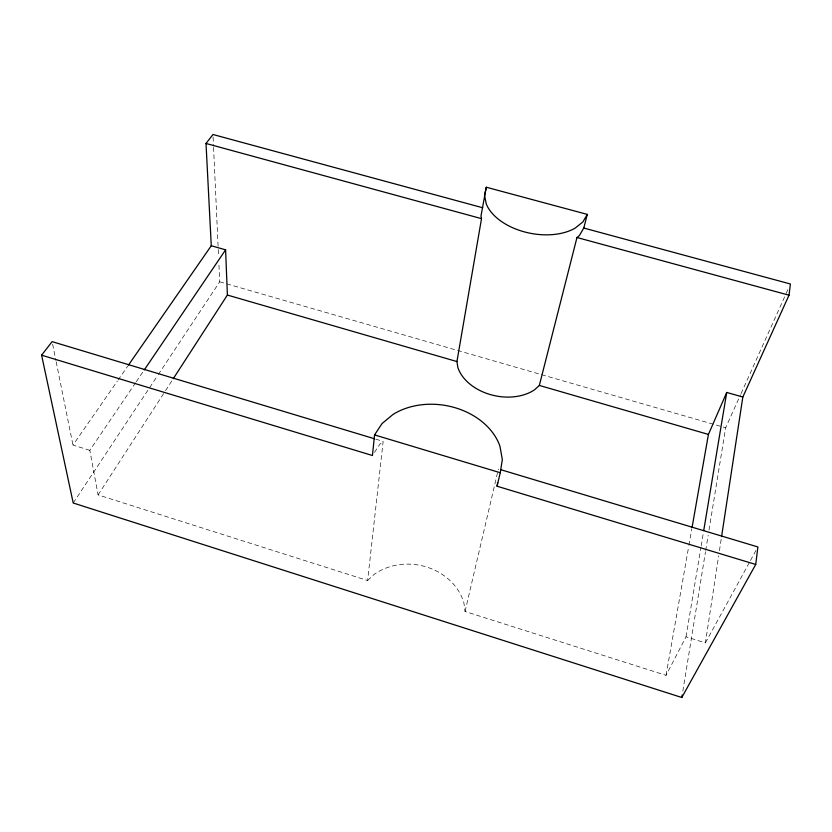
<?xml version="1.0" encoding="UTF-8"?>
<svg xmlns="http://www.w3.org/2000/svg" width="832" height="832" viewBox="0 0 832 832"><rect width="100%" height="100%" fill="white"/><g stroke="black" fill="none" stroke-linecap="round" stroke-linejoin="round"><path stroke-width="0.62" stroke-dasharray="4.16 3.12" d="M135.554 382.793L89.814 450.341L98.082 494.894L367.63 580.528L383.157 441.376L375.69 439.13M367.63 580.528L374.119 574.444A55.432 48.038 10.1 0 1 463.882 602.878L465.046 611.478L666.047 675.334L686.026 636.813L705.401 642.876L718.661 555.797M719.441 550.68L721.386 537.878M682.833 691.111L705.484 551.772M705.692 550.493L708.188 535.153M709.02 530.036L725.65 427.773L740.511 394.774M686.026 636.813L700.95 547.248M701.158 545.969L703.508 531.898M666.047 675.334L688.688 546.593M688.917 545.324L691.829 528.757M465.046 611.478L498.41 468.988M741.042 393.598L785.626 294.601M786.157 293.415L788.278 288.704M705.401 642.876L749.861 561.631M750.474 560.498L757.266 548.09M98.082 494.894L164.84 391.716M165.537 390.624L172.567 379.766M374.452 452.431L379.808 444.215L383.157 441.376M73.216 503.006L148.959 388.638M149.677 387.556L157.539 375.69M158.257 374.608L219.71 281.819L218.889 263.723M136.282 381.722L143.541 370.999M89.814 450.341L72.966 445.078L117.343 381.118M118.082 380.058L127.691 366.194M219.71 281.819L721.906 426.691M723.154 427.055L725.65 427.773M52.624 344.157L55.931 360.558M56.181 361.826L72.966 445.078M213.096 137.082L213.512 146.13M213.574 147.42L218.182 248.217M218.234 249.517L218.535 255.975"/><path stroke-width="1.25" d="M500.895 469.737L757.89 546.957L755.726 564.46L497.068 486.221L500.261 472.722L502.33 459.566L499.959 446.274A66.03 50.95 9.6 0 0 393.047 414.43L382.044 423.561L374.556 434.907L372.445 455.51L41.6 355.181L52.114 341.64L374.452 438.755M721.583 536.598L742.83 397.02L789.017 295.204L790.4 283.993L583.783 228.041L579.342 235.612L576.982 237.515L539.334 385.434L534.518 389.823A45.604 32.375 11.9 0 1 490.287 394.566A45.604 32.375 11.9 0 1 457.87 367.567L456.934 361.556L481.52 218.65L480.99 215.977L486.283 187.221L587.298 214.406L583.783 228.041M497.068 486.221L497.63 482.643M41.6 355.181L73.216 503.006L681.793 697.497L682.209 694.949M703.716 530.618L726.731 392.444L742.83 397.02M692.058 527.478L708.427 434.429L726.731 392.444M486.283 187.221L484.515 195.395L486.304 204.069A52.53 32.105 11.2 0 0 524.41 231.889A52.53 32.105 11.2 0 0 575.099 228.145L582.847 221.957L587.298 214.406M681.793 697.497L755.726 564.46M173.274 378.674L227.386 295.048L225.597 249.829L211.266 245.752L128.43 365.134M144.269 369.928L225.597 249.829M211.266 245.752L206.014 143.468L212.982 134.503L482.758 207.771M576.982 237.515L789.017 295.204M206.014 143.468L481.52 218.65M227.386 295.048L456.934 361.556M539.334 385.434L708.427 434.429M374.556 434.907L500.261 472.722"/></g></svg>
